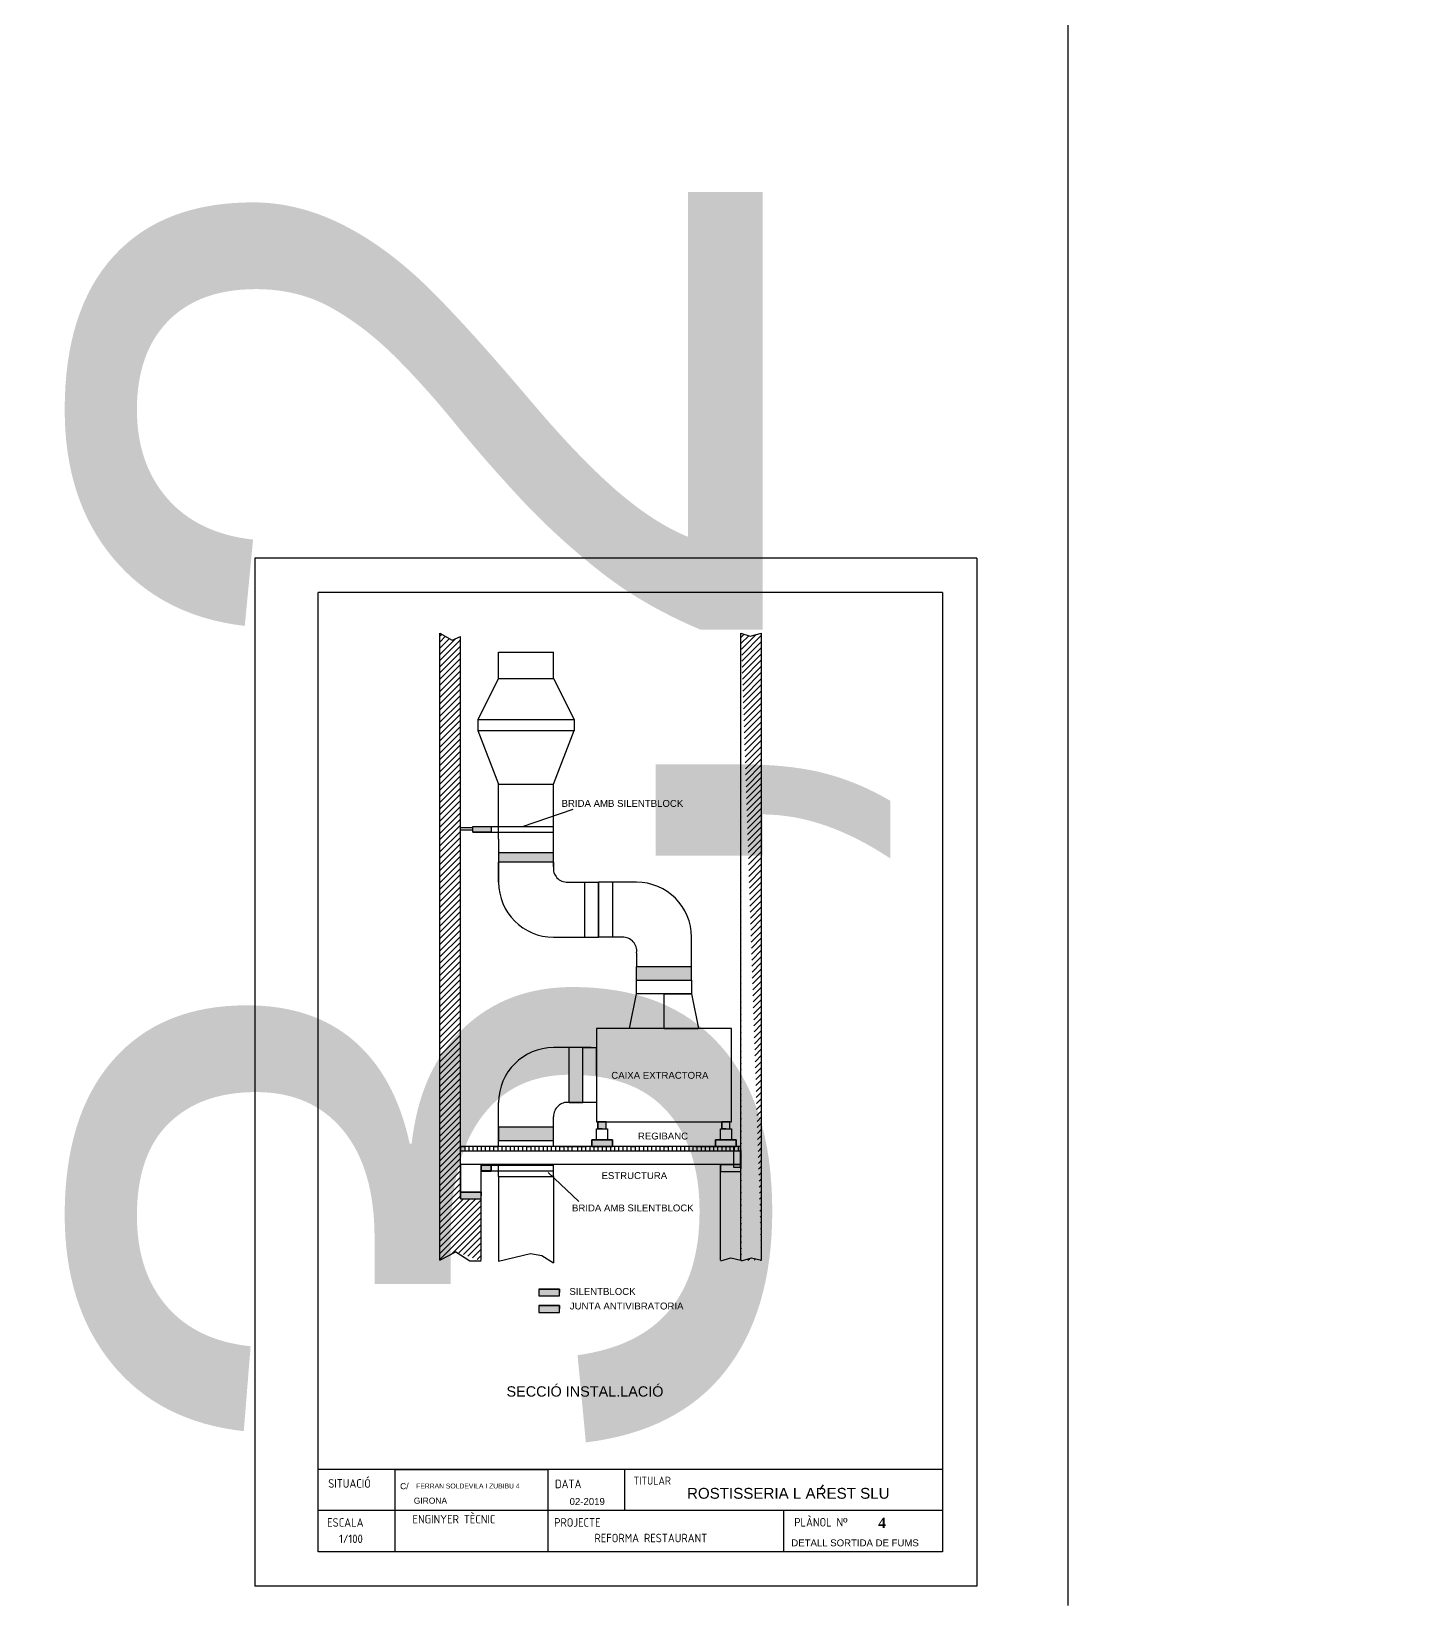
# Model space of a CAD drawing. Header units: millimetres. Extents: x 7 to 259, y -45 to 103.
# Drawn here: x 231.68 to 236.7, y 78.2 to 83.92 of the extents above; entities that cross this region are included whole.
import ezdxf

# ---------------------------------------------------------------- set-up
doc = ezdxf.new("R2010")
doc.units = ezdxf.units.MM
doc.linetypes.add('CONTINUA', pattern=[0])
doc.linetypes.add('LÍNEAS_OCULTAS2', pattern=[4.7625, 3.175, -1.5875])
for name, color, linetype in [('CAJETI1', 5, 'Continuous'), ('cotes', 95, 'Continuous'), ('emergencia', 97, 'Continuous'), ('est.bancada', 1, 'Continuous'), ('texte', 140, 'Continuous')]:
    doc.layers.add(name, color=color, linetype=linetype)
doc.styles.add('ISO', font='isocp.shx')
doc.styles.get("Standard").update_dxf_attribs({"font": 'arial.ttf'})
doc.styles.add('TECHNICLIGHT', font='timesbd.ttf', dxfattribs={"height": 2})
doc.dimstyles.new('ISO-25', dxfattribs={"dimtxt": 2.5, "dimasz": 2.5, "dimexe": 1.25, "dimexo": 0.625, "dimtad": 1, "dimtxsty": 'Standard', "dimcen": 2.5, "dimadec": 0, "dimazin": 0, "dimtfac": 1, "dimtmove": 0, "dimatfit": 3, "dimfxl": 1, "dimarcsym": 0})
pattern_1 = [(45, (226.675593, 86.416054), (-0.01122532, 0.01122532), [])]

# ---------------------------------------------------------------- blocks, each defined once
blk = doc.blocks.new('*D33')
at = {"layer": 'cotes', "color": 0, "lineweight": -2, "transparency": 16777216}
for p, q in [((235.4459, 92.2729), (235.4459, 94.7729)), ((235.4459, 89.7729), (235.4459, 88.9722)), ((235.8023, 89.7729), (236.6959, 89.7729)), ((235.8038, 88.9722), (236.6959, 88.9722)), ((235.4459, 86.4722), (235.4459, 78.1979))]:
    blk.add_line(p, q, dxfattribs=at)
at = {"layer": 'cotes', "color": 0, "transparency": 16777216}
for points in [[(235.0293, 92.2729), (235.8626, 92.2729), (235.4459, 89.7729)], [(235.0293, 86.4722), (235.8626, 86.4722), (235.4459, 88.9722)]]:
    blk.add_solid(points, dxfattribs=at)
at = {"layer": 'Defpoints', "color": 0, "transparency": 16777216}
for p in [(235.1773, 89.7729), (235.1788, 88.9722), (235.4459, 88.9722)]:
    blk.add_point(p, dxfattribs=at)
at = {"layer": 'cotes', "color": 0, "transparency": 16777216, "insert": (233.3185, 81.0851), "char_height": 2.5, "attachment_point": 5, "rotation": 90}
blk.add_mtext('3,2', dxfattribs=at)

msp = doc.modelspace()

# ---------------------------------------------------------------- hatches: boundary and pattern name
at = {"layer": 'est.bancada'}
h = msp.add_hatch(dxfattribs=at)
h.set_pattern_fill('ANSI31', color=5, scale=0.005, style=0)
h.set_pattern_definition(pattern_1)
edge = h.paths.add_edge_path()
edge.add_line((233.2075, 81.708), (233.2382, 81.7203))
edge.add_line((233.1632, 81.7334), (233.2075, 81.708))
edge.add_line((233.1632, 79.4532), (233.1632, 81.7334))
edge.add_line((233.2382, 79.6762), (233.2382, 81.7203))
edge.add_line((233.2382, 79.6762), (233.3132, 79.6762))
edge.add_line((233.3132, 79.4532), (233.3132, 79.6762))
edge.add_line((233.2723, 79.4507), (233.3132, 79.4507))
edge.add_line((233.2214, 79.4834), (233.2723, 79.4507))
edge.add_line((233.2214, 79.4834), (233.1923, 79.4683))
edge.add_line((233.1632, 79.4532), (233.2214, 79.4834))
h = msp.add_hatch(dxfattribs=at)
h.set_pattern_fill('ANSI31', color=5, scale=0.005, style=0)
h.set_pattern_definition(pattern_1)
edge = h.paths.add_edge_path()
edge.add_line((234.2964, 79.4616), (234.3328, 79.4532))
edge.add_line((234.26, 79.4507), (234.2964, 79.4616))
edge.add_line((234.2578, 79.4532), (234.2578, 81.7334))
edge.add_line((234.3328, 79.4532), (234.3328, 81.7334))
edge.add_line((234.2908, 81.7221), (234.3328, 81.7334))
edge.add_line((234.2578, 81.7334), (234.2908, 81.7221))
h = msp.add_hatch(color=6, dxfattribs=at)
h.paths.add_polyline_path([(233.2822, 81.0306), (233.349, 81.0306), (233.349, 81.0093), (233.2822, 81.0093)])
edge = h.paths.add_edge_path()
edge.add_line((233.349, 79.7778), (233.3132, 79.7778))
h = msp.add_hatch(color=3, dxfattribs=at)
h.dxf.hatch_style = 1
h.paths.add_polyline_path([(233.5765, 80.9339), (233.3765, 80.9339), (233.3765, 80.9009), (233.5765, 80.9009)])
h.paths.add_polyline_path([(234.0778, 80.5212), (233.8778, 80.5212), (233.8778, 80.4712), (234.0778, 80.4712)])
h = msp.add_hatch(color=3, dxfattribs=at)
h.dxf.hatch_style = 1
h.paths.add_polyline_path([(233.6828, 80.2262), (233.633, 80.2262), (233.633, 80.0262), (233.6828, 80.0262)])
h.paths.add_polyline_path([(233.5765, 79.9386), (233.3765, 79.9386), (233.3765, 79.8886), (233.5765, 79.8886)])
h = msp.add_hatch(color=6, dxfattribs=at)
h.paths.add_polyline_path([(233.7378, 79.9312), (233.7678, 79.9312), (233.7678, 79.9562), (233.7378, 79.9562)])
h.paths.add_polyline_path([(234.1878, 79.9312), (234.2178, 79.9312), (234.2178, 79.9562), (234.1878, 79.9562)])
h.paths.add_polyline_path([(234.1653, 79.8662), (234.2403, 79.8662), (234.2403, 79.8912), (234.1653, 79.8912)])
h.paths.add_polyline_path([(233.7153, 79.8662), (233.7903, 79.8662), (233.7903, 79.8912), (233.7153, 79.8912)])
h = msp.add_hatch(color=6, dxfattribs=at)
h.dxf.hatch_style = 1
h.paths.add_polyline_path([(234.2559, 79.8663), (234.2309, 79.8663), (234.2309, 79.7913), (234.2559, 79.7913)])
h = msp.add_hatch(color=6, dxfattribs=at)
h.paths.add_polyline_path([(233.3132, 79.7775), (233.349, 79.7775), (233.349, 79.7991), (233.3132, 79.7991)])
h.paths.add_polyline_path([(233.2382, 79.6762), (233.3132, 79.6762), (233.3132, 79.7012), (233.2382, 79.7012)])
h.paths.add_polyline_path([(234.1828, 79.7762), (234.2578, 79.7762), (234.2578, 79.8012), (234.1828, 79.8012)])
h = msp.add_hatch(color=6, dxfattribs=at)
h.dxf.hatch_style = 1
h.paths.add_polyline_path([(233.5977, 79.3485), (233.5227, 79.3485), (233.5227, 79.3235), (233.5977, 79.3235)])
h = msp.add_hatch(color=3, dxfattribs=at)
h.dxf.hatch_style = 1
h.paths.add_polyline_path([(233.5977, 79.2885), (233.5227, 79.2885), (233.5227, 79.2635), (233.5977, 79.2635)])

# ---------------------------------------------------------------- linework, layer by layer
at = {"layer": 'CAJETI1'}
for p, q in [((232.4904, 82.0053), (232.4904, 78.2678)), ((235.1154, 82.0053), (232.4904, 82.0053)), ((235.1154, 82.0053), (235.1154, 78.2678)), ((235.1154, 78.2678), (232.4904, 78.2678))]:
    msp.add_line(p, q, dxfattribs=at)
at = {"layer": 'CAJETI1', "color": 5}
for p, q in [((234.9904, 81.8803), (232.7209, 81.8803)), ((234.9904, 81.8803), (234.9904, 78.3928)), ((234.9904, 78.6928), (232.7209, 78.6928)), ((234.9904, 78.5428), (232.7209, 78.5428)), ((234.9904, 78.3928), (232.7209, 78.3928))]:
    msp.add_line(p, q, dxfattribs=at)
at = {"layer": 'CAJETI1', "linetype": 'CONTINUA'}
msp.add_line((232.7209, 78.3928), (232.7209, 78.6928), dxfattribs=at)
at = {"layer": 'emergencia', "color": 5}
for p, q in [((232.9993, 78.6928), (233.5561, 78.6928)), ((232.9993, 78.6928), (232.9993, 78.3928)), ((233.5561, 78.6928), (233.5561, 78.3928)), ((233.8342, 78.6928), (233.8342, 78.5428)), ((234.4124, 78.5428), (234.4124, 78.3928))]:
    msp.add_line(p, q, dxfattribs=at)
at = {"layer": 'est.bancada', "color": 5}
for p, q in [((233.1632, 79.4532), (233.1632, 81.7334)), ((233.1632, 81.7334), (233.2075, 81.708)), ((233.2075, 81.708), (233.2382, 81.7203)), ((233.2382, 79.6762), (233.2382, 81.7203)), ((234.2578, 79.4532), (234.2578, 81.7334)), ((234.2578, 81.7334), (234.2908, 81.7221)), ((234.2908, 81.7221), (234.3328, 81.7334)), ((234.3328, 79.4532), (234.3328, 81.7334)), ((234.3328, 81.7334), (234.3328, 81.7334)), ((233.3765, 81.5687), (233.3765, 81.6637)), ((233.3765, 81.6637), (233.5765, 81.6637)), ((233.3765, 81.5687), (233.3765, 81.6637)), ((233.5765, 81.5687), (233.5765, 81.6637)), ((233.3765, 81.5687), (233.3015, 81.4187)), ((233.3765, 81.5687), (233.5765, 81.5687)), ((233.5765, 81.5687), (233.6515, 81.4187)), ((233.3015, 81.4187), (233.6515, 81.4187)), ((233.3015, 81.4187), (233.3015, 81.3787)), ((233.3015, 81.3787), (233.6515, 81.3787)), ((233.3015, 81.3787), (233.3765, 81.1839)), ((233.5765, 81.1839), (233.6515, 81.3787)), ((233.6515, 81.4187), (233.6515, 81.3787)), ((233.3765, 80.9839), (233.3765, 81.1839)), ((233.3765, 81.1839), (233.5765, 81.1839)), ((233.5765, 80.9839), (233.5765, 81.1839)), ((233.2821, 81.0253), (233.2382, 81.0253)), ((233.2821, 81.017), (233.2382, 81.017)), ((233.5765, 81.0089), (233.2822, 81.0089)), ((233.5765, 81.0289), (233.349, 81.0289)), ((233.3765, 80.9839), (233.3765, 80.8276)), ((233.5765, 80.8839), (233.5765, 80.9839)), ((233.5765, 80.9339), (233.3765, 80.9339)), ((233.3765, 80.8276), (233.3765, 80.9009)), ((233.5765, 80.9009), (233.3765, 80.9009)), ((233.5765, 80.9009), (233.5765, 80.8678)), ((233.6233, 80.8277), (233.7403, 80.8277)), ((233.6903, 80.6276), (233.6903, 80.8276)), ((233.7903, 80.8276), (233.7403, 80.8276)), ((233.7403, 80.8276), (233.7403, 80.6276)), ((233.7403, 80.6276), (233.7403, 80.8276)), ((233.7903, 80.8276), (233.7903, 80.6276)), ((233.8778, 80.8276), (233.7903, 80.8276)), ((233.5765, 80.6276), (233.6903, 80.6276)), ((233.6903, 80.6276), (233.7403, 80.6276)), ((233.8266, 80.6274), (233.7403, 80.6274)), ((234.0778, 80.4712), (234.0778, 80.6276)), ((233.8778, 80.5712), (233.8778, 80.5212)), ((233.8778, 80.4212), (233.8778, 80.5212)), ((233.8778, 80.5212), (234.0778, 80.5212)), ((233.8778, 80.4712), (234.0778, 80.4712)), ((234.0778, 80.4712), (234.0778, 80.4212)), ((233.8528, 80.2962), (233.8778, 80.4212)), ((233.9778, 80.4212), (233.8778, 80.4212)), ((234.0778, 80.4212), (233.8778, 80.4212)), ((233.9778, 80.4212), (234.0778, 80.4212)), ((233.9778, 80.4212), (233.9778, 80.2962)), ((234.0778, 80.4212), (234.1028, 80.2962)), ((233.9778, 80.2962), (233.8528, 80.2962)), ((233.9778, 80.2962), (234.1028, 80.2962)), ((233.7132, 80.2262), (233.5765, 80.2262)), ((233.633, 80.0262), (233.633, 80.2262)), ((233.6828, 80.0262), (233.6828, 80.2262)), ((233.6828, 80.2262), (233.7328, 80.2262)), ((233.7328, 80.1262), (233.7328, 80.2262)), ((233.7328, 80.2262), (233.7328, 80.0262)), ((233.7328, 80.1262), (233.7328, 80.0262)), ((233.3765, 79.8662), (233.3765, 80.0262)), ((233.7328, 80.0262), (233.6328, 80.0262)), ((233.6328, 80.0262), (233.6828, 80.0262)), ((233.5765, 79.8662), (233.5765, 79.9749)), ((233.3765, 79.9386), (233.5765, 79.9386)), ((233.3765, 79.9386), (233.3765, 79.8886)), ((233.3765, 79.8886), (233.5765, 79.8886)), ((233.5765, 79.7775), (233.3132, 79.7775)), ((233.5765, 79.7975), (233.349, 79.7975)), ((233.3765, 79.7577), (233.3765, 79.8012)), ((233.5765, 79.7577), (233.5765, 79.8012)), ((234.1828, 79.4532), (234.1828, 79.8012)), ((233.3765, 79.7577), (233.5765, 79.7577)), ((233.3765, 79.7577), (233.3765, 79.4503)), ((233.5765, 79.7577), (233.5765, 79.4435)), ((233.2382, 79.7012), (233.2382, 79.6762)), ((233.2382, 79.6762), (233.3132, 79.6762)), ((233.3132, 79.4532), (233.3132, 79.6762)), ((233.1632, 79.4532), (233.2214, 79.4834)), ((233.2214, 79.4834), (233.1923, 79.4683)), ((233.2214, 79.4834), (233.2214, 79.4834)), ((233.2214, 79.4834), (233.2723, 79.4507)), ((233.2723, 79.4507), (233.3132, 79.4507)), ((233.3765, 79.4503), (233.492, 79.4777)), ((233.492, 79.4777), (233.5331, 79.4708)), ((233.5331, 79.4708), (233.5765, 79.4435)), ((234.185, 79.4507), (234.2214, 79.4616)), ((234.2214, 79.4616), (234.2578, 79.4532)), ((234.26, 79.4507), (234.2964, 79.4616)), ((234.2964, 79.4616), (234.3328, 79.4532))]:
    msp.add_line(p, q, dxfattribs=at)
at = {"layer": 'est.bancada', "color": 6}
for p, q in [((233.6464, 81.0918), (233.4627, 81.0289)), ((233.7378, 79.9312), (233.7378, 79.9562)), ((233.7378, 79.9562), (233.7678, 79.9562)), ((233.7678, 79.9312), (233.7678, 79.9562)), ((233.7678, 79.9562), (233.7678, 79.9562)), ((234.1878, 79.9312), (234.1878, 79.9562)), ((234.1878, 79.9562), (234.2178, 79.9562)), ((234.2178, 79.9312), (234.2178, 79.9562)), ((234.2178, 79.9562), (234.2178, 79.9562)), ((233.7153, 79.8662), (233.7153, 79.8912)), ((233.7153, 79.8912), (233.7903, 79.8912)), ((233.7528, 79.9312), (233.7378, 79.9312)), ((233.7528, 79.9312), (233.7678, 79.9312)), ((233.7903, 79.8912), (233.7903, 79.8662)), ((234.1653, 79.8662), (234.1653, 79.8912)), ((234.1653, 79.8912), (234.2403, 79.8912)), ((234.2028, 79.9312), (234.1878, 79.9312)), ((234.2028, 79.9312), (234.2178, 79.9312)), ((234.2403, 79.8912), (234.2403, 79.8662)), ((234.2578, 79.8662), (233.2382, 79.8662)), ((233.2382, 79.8662), (233.2382, 79.8512)), ((233.2382, 79.8662), (233.2532, 79.8662)), ((233.2382, 79.8512), (234.2578, 79.8512)), ((233.2532, 79.8662), (233.2532, 79.8512)), ((233.2532, 79.8662), (233.2532, 79.8512)), ((233.2682, 79.8662), (233.2682, 79.8512)), ((233.2682, 79.8662), (233.2682, 79.8512)), ((233.2832, 79.8662), (233.2832, 79.8512)), ((233.2832, 79.8662), (233.2832, 79.8512)), ((233.2982, 79.8662), (233.2982, 79.8512)), ((233.2982, 79.8662), (233.2982, 79.8512)), ((233.3132, 79.8662), (233.3132, 79.8512)), ((233.3132, 79.8662), (233.3132, 79.8512)), ((233.3282, 79.8662), (233.3282, 79.8512)), ((233.3282, 79.8662), (233.3282, 79.8512)), ((233.3432, 79.8662), (233.3432, 79.8512)), ((233.3432, 79.8662), (233.3432, 79.8512)), ((233.3582, 79.8662), (233.3582, 79.8512)), ((233.3582, 79.8662), (233.3582, 79.8512)), ((233.3582, 79.8662), (233.3732, 79.8662)), ((233.3732, 79.8662), (233.3732, 79.8512)), ((233.3732, 79.8662), (233.3732, 79.8512)), ((233.3882, 79.8662), (233.3882, 79.8512)), ((233.3882, 79.8662), (233.3882, 79.8512)), ((233.4032, 79.8662), (233.4032, 79.8512)), ((233.4032, 79.8662), (233.4032, 79.8512)), ((233.4182, 79.8662), (233.4182, 79.8512)), ((233.4182, 79.8662), (233.4182, 79.8512)), ((233.4332, 79.8662), (233.4332, 79.8512)), ((233.4332, 79.8662), (233.4332, 79.8512)), ((233.4482, 79.8662), (233.4482, 79.8512)), ((233.4482, 79.8662), (233.4482, 79.8512)), ((233.4632, 79.8662), (233.4632, 79.8512)), ((233.4632, 79.8662), (233.4632, 79.8512)), ((233.4782, 79.8662), (233.4782, 79.8512)), ((233.4782, 79.8662), (233.4782, 79.8512)), ((233.4782, 79.8662), (233.4932, 79.8662)), ((233.4932, 79.8662), (233.4932, 79.8512)), ((233.4932, 79.8662), (233.4932, 79.8512)), ((233.5082, 79.8662), (233.5082, 79.8512)), ((233.5082, 79.8662), (233.5082, 79.8512)), ((233.5232, 79.8662), (233.5232, 79.8512)), ((233.5232, 79.8662), (233.5232, 79.8512)), ((233.5382, 79.8662), (233.5382, 79.8512)), ((233.5382, 79.8662), (233.5382, 79.8512)), ((233.5532, 79.8662), (233.5532, 79.8512)), ((233.5532, 79.8662), (233.5532, 79.8512)), ((233.5682, 79.8662), (233.5682, 79.8512)), ((233.5682, 79.8662), (233.5682, 79.8512)), ((233.5832, 79.8662), (233.5832, 79.8512)), ((233.5832, 79.8662), (233.5832, 79.8512)), ((233.5982, 79.8662), (233.5982, 79.8512)), ((233.5982, 79.8662), (233.5982, 79.8512)), ((233.5982, 79.8662), (233.6132, 79.8662)), ((233.6132, 79.8662), (233.6132, 79.8512)), ((233.6132, 79.8662), (233.6132, 79.8512)), ((233.6207, 79.8662), (233.6957, 79.8662)), ((233.6282, 79.8662), (233.6282, 79.8512)), ((233.6282, 79.8662), (233.6282, 79.8512)), ((233.6283, 79.8662), (233.6283, 79.8512)), ((233.6433, 79.8662), (233.6433, 79.8512)), ((233.6628, 79.8662), (233.6628, 79.8512)), ((233.6628, 79.8662), (233.6628, 79.8512)), ((233.6778, 79.8662), (233.6778, 79.8512)), ((233.6778, 79.8662), (233.6778, 79.8512)), ((233.6928, 79.8662), (233.6928, 79.8512)), ((233.6928, 79.8662), (233.6928, 79.8512)), ((233.7078, 79.8662), (233.7078, 79.8512)), ((233.7078, 79.8662), (233.7078, 79.8512)), ((233.7228, 79.8662), (233.7228, 79.8512)), ((233.7228, 79.8662), (233.7228, 79.8512)), ((233.7378, 79.8662), (233.7378, 79.8512)), ((233.7378, 79.8662), (233.7378, 79.8512)), ((233.7378, 79.8662), (233.7528, 79.8662)), ((233.7528, 79.8662), (233.7528, 79.8512)), ((233.7528, 79.8662), (233.7528, 79.8512)), ((233.7678, 79.8662), (233.7678, 79.8512)), ((233.7678, 79.8662), (233.7678, 79.8512)), ((233.7828, 79.8662), (233.7828, 79.8512)), ((233.7828, 79.8662), (233.7828, 79.8512)), ((233.7978, 79.8662), (233.7978, 79.8512)), ((233.7978, 79.8662), (233.7978, 79.8512)), ((233.8128, 79.8662), (233.8128, 79.8512)), ((233.8128, 79.8662), (233.8128, 79.8512)), ((233.8278, 79.8662), (233.8278, 79.8512)), ((233.8278, 79.8662), (233.8278, 79.8512)), ((233.8428, 79.8662), (233.8428, 79.8512)), ((233.8428, 79.8662), (233.8428, 79.8512)), ((233.8578, 79.8662), (233.8578, 79.8512)), ((233.8578, 79.8662), (233.8578, 79.8512)), ((233.8578, 79.8662), (233.8728, 79.8662)), ((233.8728, 79.8662), (233.8728, 79.8512)), ((233.8728, 79.8662), (233.8728, 79.8512)), ((233.8878, 79.8662), (233.8878, 79.8512)), ((233.8878, 79.8662), (233.8878, 79.8512)), ((233.9028, 79.8662), (233.9028, 79.8512)), ((233.9028, 79.8662), (233.9028, 79.8512)), ((233.9178, 79.8662), (233.9178, 79.8512)), ((233.9178, 79.8662), (233.9178, 79.8512)), ((233.9328, 79.8662), (233.9328, 79.8512)), ((233.9328, 79.8662), (233.9328, 79.8512)), ((233.9478, 79.8662), (233.9478, 79.8512)), ((233.9478, 79.8662), (233.9478, 79.8512)), ((233.9628, 79.8662), (233.9628, 79.8512)), ((233.9628, 79.8662), (233.9628, 79.8512)), ((233.9778, 79.8662), (233.9778, 79.8512)), ((233.9778, 79.8662), (233.9778, 79.8512)), ((233.9778, 79.8662), (233.9928, 79.8662)), ((233.9928, 79.8662), (233.9928, 79.8512)), ((233.9928, 79.8662), (233.9928, 79.8512)), ((234.0078, 79.8662), (234.0078, 79.8512)), ((234.0078, 79.8662), (234.0078, 79.8512)), ((234.0228, 79.8662), (234.0228, 79.8512)), ((234.0228, 79.8662), (234.0228, 79.8512)), ((234.0378, 79.8662), (234.0378, 79.8512)), ((234.0378, 79.8662), (234.0378, 79.8512)), ((234.0528, 79.8662), (234.0528, 79.8512)), ((234.0528, 79.8662), (234.0528, 79.8512)), ((234.0678, 79.8662), (234.0678, 79.8512)), ((234.0678, 79.8662), (234.0678, 79.8512)), ((234.0828, 79.8662), (234.0828, 79.8512)), ((234.0828, 79.8662), (234.0828, 79.8512)), ((234.0903, 79.8662), (234.1653, 79.8662)), ((234.0978, 79.8662), (234.0978, 79.8512)), ((234.0978, 79.8662), (234.0978, 79.8512)), ((234.0978, 79.8662), (234.1128, 79.8662)), ((234.1128, 79.8662), (234.1128, 79.8512)), ((234.1128, 79.8662), (234.1128, 79.8512)), ((234.1278, 79.8662), (234.1278, 79.8512)), ((234.1278, 79.8662), (234.1278, 79.8512)), ((234.1428, 79.8662), (234.1428, 79.8512)), ((234.1428, 79.8662), (234.1428, 79.8512)), ((234.1578, 79.8662), (234.1578, 79.8512)), ((234.1578, 79.8662), (234.1578, 79.8512)), ((234.1728, 79.8662), (234.1728, 79.8512)), ((234.1728, 79.8662), (234.1728, 79.8512)), ((234.1878, 79.8662), (234.1878, 79.8512)), ((234.1878, 79.8662), (234.1878, 79.8512)), ((234.2028, 79.8662), (234.2028, 79.8512)), ((234.2028, 79.8662), (234.2028, 79.8512)), ((234.2178, 79.8662), (234.2178, 79.8512)), ((234.2178, 79.8662), (234.2178, 79.8512)), ((234.2178, 79.8662), (234.2178, 79.8512)), ((234.2328, 79.8662), (234.2328, 79.8512)), ((234.2328, 79.8662), (234.2328, 79.8512)), ((234.2478, 79.8662), (234.2478, 79.8512)), ((234.2478, 79.8662), (234.2478, 79.8512)), ((234.2578, 79.8512), (234.2578, 79.8662)), ((233.349, 79.7778), (233.3132, 79.7778)), ((234.1828, 79.8012), (234.1828, 79.7762)), ((234.1828, 79.8012), (234.2578, 79.8012)), ((234.1828, 79.7762), (234.2578, 79.7762)), ((234.2578, 79.7762), (234.2578, 79.8012)), ((234.2578, 79.8012), (234.2578, 79.7887)), ((233.6681, 79.6663), (233.5572, 79.7717)), ((233.2382, 79.7012), (233.2382, 79.6762)), ((233.2382, 79.7012), (233.3132, 79.7012)), ((233.2382, 79.6762), (233.3132, 79.6762)), ((233.3132, 79.6762), (233.3132, 79.7012)), ((233.3132, 79.7012), (233.3132, 79.6887)), ((233.5227, 79.3485), (233.5227, 79.3235)), ((233.5227, 79.3485), (233.5977, 79.3485)), ((233.5227, 79.3235), (233.5977, 79.3235)), ((233.5977, 79.3235), (233.5977, 79.3485)), ((233.5977, 79.3485), (233.5977, 79.336)), ((233.5227, 79.2885), (233.5227, 79.2635)), ((233.5227, 79.2885), (233.5977, 79.2885)), ((233.5227, 79.2635), (233.5977, 79.2635)), ((233.5977, 79.2635), (233.5977, 79.2885)), ((233.5977, 79.2885), (233.5977, 79.276))]:
    msp.add_line(p, q, dxfattribs=at)
at = {"layer": 'est.bancada', "color": 3}
for p, q in [((234.2228, 80.2962), (233.7328, 80.2962)), ((233.7328, 80.2962), (233.7328, 79.9562)), ((234.2228, 79.9562), (234.2228, 80.2962)), ((233.7328, 79.9562), (234.2228, 79.9562)), ((233.7328, 79.9562), (234.2228, 79.9562))]:
    msp.add_line(p, q, dxfattribs=at)
at = {"layer": 'est.bancada'}
for p, q in [((233.7328, 79.8912), (233.7328, 79.9312)), ((233.7328, 79.9312), (233.7728, 79.9312)), ((233.7328, 79.9312), (233.7728, 79.9312)), ((233.7728, 79.8912), (233.7328, 79.8912)), ((233.7728, 79.9312), (233.7728, 79.8912)), ((234.1828, 79.8912), (234.1828, 79.9312)), ((234.1828, 79.9312), (234.2228, 79.9312)), ((234.2228, 79.8912), (234.1828, 79.8912)), ((234.2228, 79.9312), (234.2228, 79.8912)), ((233.2382, 79.8512), (234.2382, 79.8512)), ((233.2382, 79.8012), (233.2382, 79.8512)), ((234.2578, 79.8512), (234.2578, 79.8012)), ((234.2382, 79.8012), (233.2382, 79.8012)), ((233.2382, 79.8012), (233.2382, 79.7012)), ((233.3132, 79.7012), (233.3132, 79.8012)), ((234.1828, 79.8012), (234.2578, 79.8012)), ((233.2382, 79.7012), (233.3132, 79.7012)), ((233.5227, 79.3485), (233.5977, 79.3485)), ((233.5227, 79.2885), (233.5977, 79.2885))]:
    msp.add_line(p, q, dxfattribs=at)
at = {"layer": 'est.bancada', "color": 6}
for points in [[(233.2822, 81.0306), (233.349, 81.0306), (233.349, 81.0093), (233.2822, 81.0093)], [(233.7378, 79.9312), (233.7678, 79.9312), (233.7678, 79.9562), (233.7378, 79.9562)], [(234.1878, 79.9312), (234.2178, 79.9312), (234.2178, 79.9562), (234.1878, 79.9562)], [(233.7153, 79.8662), (233.7903, 79.8662), (233.7903, 79.8912), (233.7153, 79.8912)], [(234.1653, 79.8662), (234.2403, 79.8662), (234.2403, 79.8912), (234.1653, 79.8912)], [(234.2309, 79.8663), (234.2309, 79.7913), (234.2559, 79.7913), (234.2559, 79.8663)], [(233.3132, 79.7775), (233.349, 79.7775), (233.349, 79.7991), (233.3132, 79.7991)], [(234.1828, 79.7762), (234.2578, 79.7762), (234.2578, 79.8012), (234.1828, 79.8012)], [(233.2382, 79.6762), (233.3132, 79.6762), (233.3132, 79.7012), (233.2382, 79.7012)], [(233.5227, 79.3235), (233.5977, 79.3235), (233.5977, 79.3485), (233.5227, 79.3485)]]:
    msp.add_lwpolyline(points, close=True, dxfattribs=at)
msp.add_lwpolyline([(233.3132, 79.7991), (233.349, 79.7991), (233.349, 79.7778), (233.3132, 79.7778)], dxfattribs=at)
at = {"layer": 'est.bancada', "color": 3}
msp.add_lwpolyline([(233.5227, 79.2635), (233.5977, 79.2635), (233.5977, 79.2885), (233.5227, 79.2885)], close=True, dxfattribs=at)
at = {"layer": 'est.bancada', "color": 5}
for centre, radius, start, end in [((233.6255, 80.8777), 0.05, 172.8248, 272.5458), ((233.5765, 80.8276), 0.2, 180, 270), ((233.8778, 80.6276), 0.2, 0, 90), ((233.8288, 80.5774), 0.05, 352.8248, 92.5458), ((233.5765, 80.0262), 0.2, 90, 180), ((233.6266, 79.9772), 0.05, 82.8248, 182.5458)]:
    msp.add_arc(centre, radius, start, end, dxfattribs=at)
at = {"layer": 'texte', "color": 5}
for p, q in [((232.7209, 78.6928), (232.7209, 81.8803)), ((234.5453, 78.6199), (234.5576, 78.6368))]:
    msp.add_line(p, q, dxfattribs=at)

# ---------------------------------------------------------------- texts
at = {"color": 5, "style": 'TECHNICLIGHT'}
msp.add_text('4', height=0.0375, dxfattribs=at).set_placement((234.7567, 78.4798))
at = {"layer": 'CAJETI1', "color": 5, "style": 'ISO'}
for s, height, p in [('SITUACIÓ', 0.03103, (232.757, 78.6262)), ('DATA', 0.03103, (233.5816, 78.6244)), ('TITULAR', 0.0291, (233.8667, 78.6373)), ('ESCALA', 0.03103, (232.7531, 78.4844)), ('ENGINYER TÈCNIC', 0.031035, (233.0635, 78.4964)), ('PROJECTE', 0.03103, (233.5785, 78.4845)), ('PLÀNOL Nº', 0.03103, (234.4514, 78.4852)), ('1/100', 0.03103, (232.7966, 78.4249)), ('REFORMA RESTAURANT', 0.031035, (233.7249, 78.4278))]:
    msp.add_text(s, height=height, dxfattribs=at).set_placement(p)
at = {"layer": 'CAJETI1', "color": 5, "linetype": 'LÍNEAS_OCULTAS2'}
for s, height, p in [('C/', 0.02203, (233.0185, 78.6208)), ('FERRAN SOLDEVILA I ZUBIBU 4', 0.017626, (233.0767, 78.6236)), ('GIRONA', 0.02203, (233.0679, 78.568)), ('02-2019', 0.02503, (233.6346, 78.5636)), ('DETALL SORTIDA DE FUMS', 0.025, (234.4407, 78.4133))]:
    msp.add_text(s, height=height, dxfattribs=at).set_placement(p)
at = {"layer": 'est.bancada', "color": 5}
for s, height, p in [('BRIDA AMB SILENTBLOCK', 0.025, (233.6055, 81.1015)), ('CAIXA EXTRACTORA', 0.025, (233.7863, 80.113)), ('REGIBANC', 0.025, (233.8831, 79.8922)), ('ESTRUCTURA', 0.025, (233.7507, 79.7484)), ('BRIDA AMB SILENTBLOCK', 0.025, (233.6433, 79.6308)), ('SILENTBLOCK', 0.025, (233.634, 79.3271)), ('JUNTA ANTIVIBRATORIA', 0.025, (233.6354, 79.2743)), ('SECCIÓ INSTAL.LACIÓ', 0.0375, (233.4053, 78.9575))]:
    msp.add_text(s, height=height, dxfattribs=at).set_placement(p)
at = {"layer": 'texte', "color": 5}
msp.add_text('ROSTISSERIA L AREST SLU', height=0.039375, dxfattribs=at).set_placement((234.0615, 78.5862))

# ---------------------------------------------------------------- dimensions: what is measured, and where the dimension line sits
at = {"layer": 'cotes'}
dim = msp.add_linear_dim(base=(235.4459, 88.9722), p1=(235.1773, 89.7729), p2=(235.1788, 88.9722), angle=90, text='3,2', dimstyle='ISO-25', dxfattribs=at)
dim.commit()
dim.dimension.update_dxf_attribs({"geometry": '*D33', "text_midpoint": (233.3185, 81.0851)})

doc.saveas('drawing.dxf')
